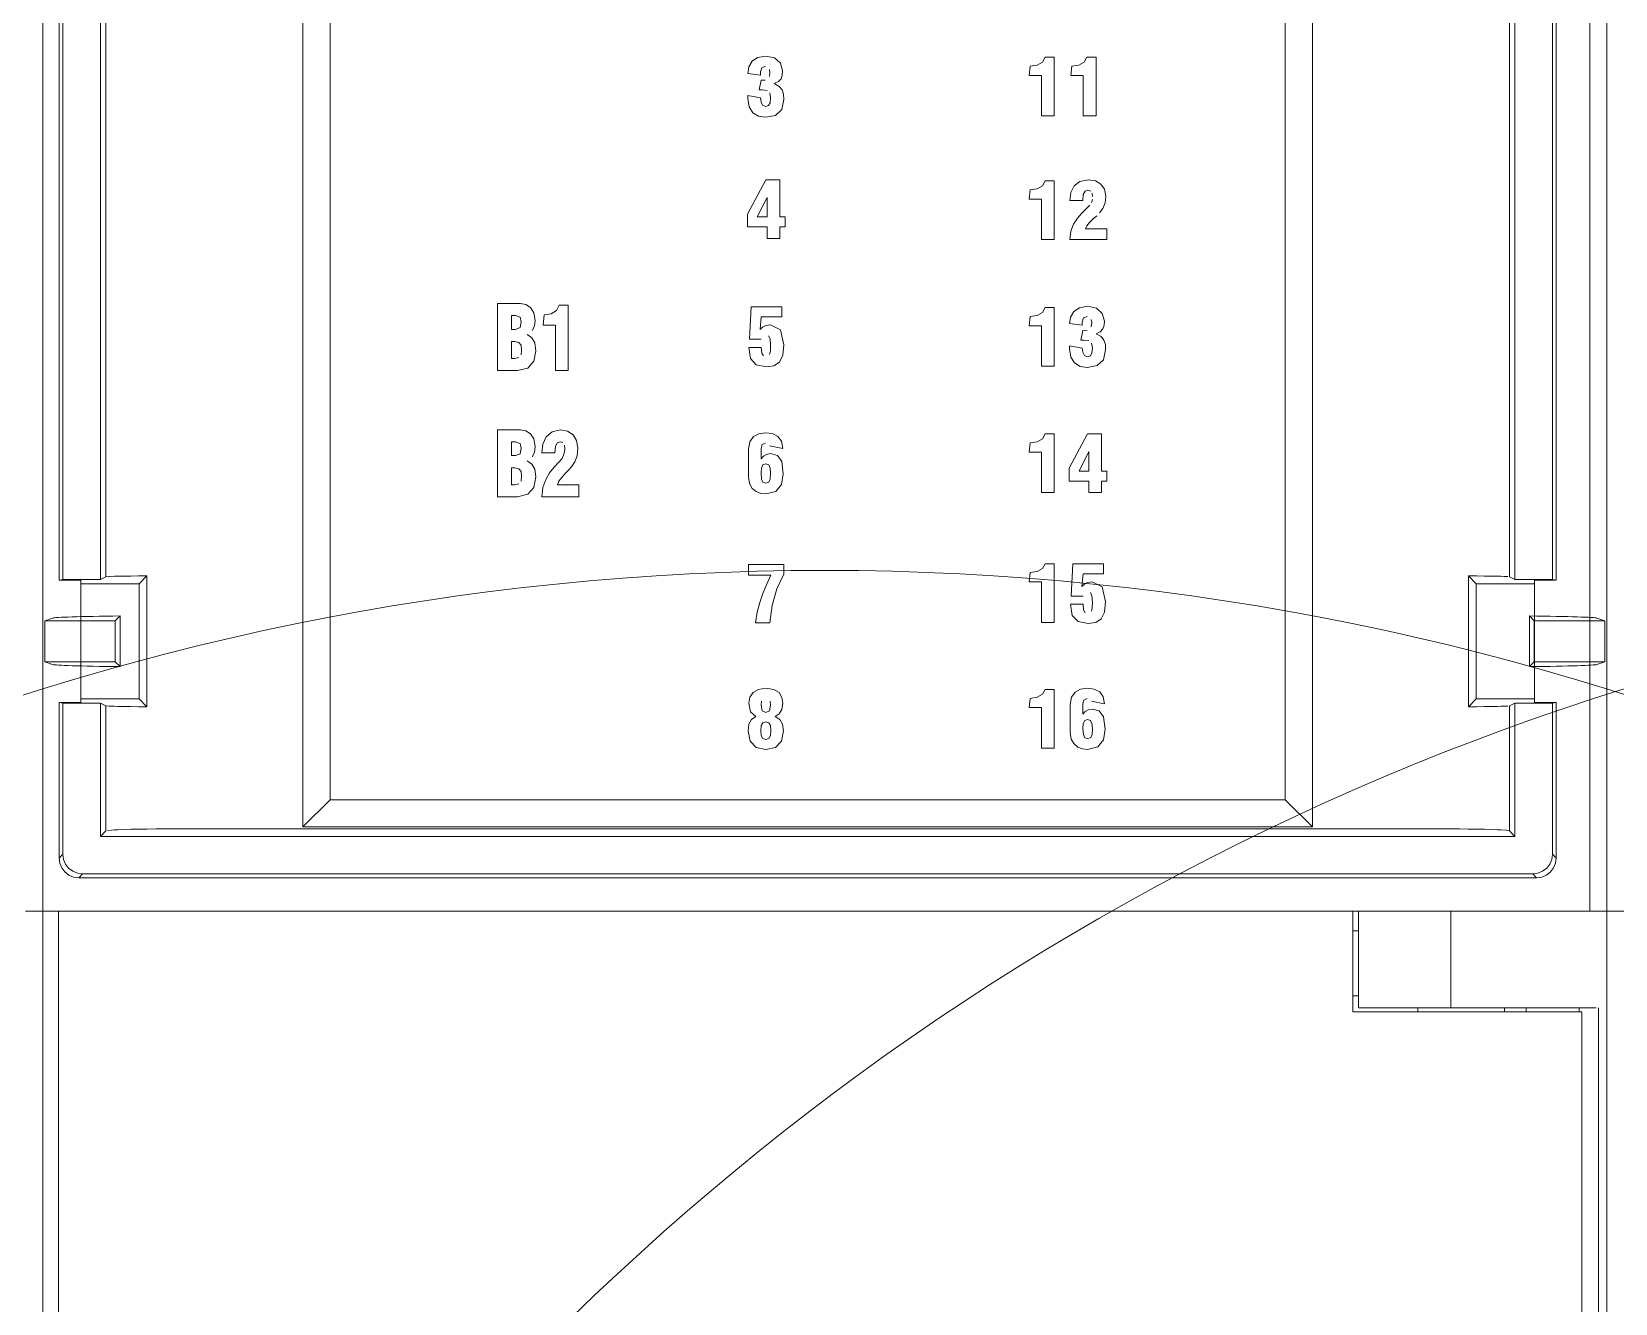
# Model space of a CAD drawing. Header units: millimetres. Extents: x -6000 to 26000, y -6000 to 26000.
# Drawn here: x 108.7 to 114.29, y -4536.34 to -4531.86 of the extents above; entities that cross this region are included whole.
import ezdxf

# ---------------------------------------------------------------- set-up
doc = ezdxf.new("R2010")
doc.units = ezdxf.units.MM
doc.header["$MEASUREMENT"] = 0
doc.layers.add('Чертеж и Рисунок_Ном._пера__7', color=7, linetype='Continuous', lineweight=15)

msp = doc.modelspace()

# ---------------------------------------------------------------- linework, layer by layer
at = {"layer": 'Чертеж и Рисунок_Ном._пера__7', "color": 7, "linetype": 'Continuous', "lineweight": 15}
for p, q in [((108.7367, -4534.9602), (108.7367, -4528.3644)), ((108.7367, -4534.9602), (108.7367, -4528.3647)), ((114.1986, -4534.9602), (114.1986, -4528.3644)), ((114.259, -4528.3644), (114.259, -4534.9602)), ((114.259, -4528.3644), (114.259, -4534.9602)), ((114.259, -4534.9184), (114.259, -4528.3647)), ((108.7946, -4529.2013), (108.7946, -4533.7919)), ((108.808, -4529.2039), (108.808, -4533.7892)), ((108.9407, -4533.7892), (108.9407, -4529.2039)), ((108.9599, -4529.2135), (108.9599, -4533.7796)), ((113.9151, -4533.7796), (113.9151, -4529.2135)), ((113.9343, -4533.7892), (113.9343, -4529.2039)), ((114.067, -4533.7892), (114.067, -4529.2039)), ((114.0804, -4529.2013), (114.0804, -4533.7919)), ((109.7517, -4530.6716), (109.7517, -4534.5664)), ((113.1233, -4534.5664), (113.1233, -4530.6716)), ((109.6554, -4534.6628), (109.6554, -4530.768)), ((113.2196, -4530.768), (113.2196, -4534.6628)), ((108.9599, -4533.7796), (108.9407, -4533.7892)), ((109.0768, -4533.8041), (109.1047, -4533.7763)), ((109.1047, -4533.7763), (109.1047, -4534.2384)), ((113.7703, -4533.7763), (113.7982, -4533.8041)), ((113.7703, -4534.2384), (113.7703, -4533.7763)), ((113.9343, -4533.7892), (113.9151, -4533.7796)), ((108.808, -4533.7892), (108.7946, -4533.7919)), ((108.8711, -4533.7919), (108.7946, -4533.7919)), ((108.9407, -4533.7892), (108.808, -4533.7892)), ((108.8711, -4533.8041), (108.8711, -4533.7919)), ((109.0768, -4533.8041), (108.8711, -4533.8041)), ((108.8711, -4533.8041), (108.8711, -4534.2105)), ((109.0768, -4533.8041), (109.0768, -4534.2105)), ((113.7982, -4534.2105), (113.7982, -4533.8041)), ((113.7982, -4533.8041), (114.0039, -4533.8041)), ((114.067, -4533.7892), (113.9343, -4533.7892)), ((114.0039, -4533.7919), (114.0039, -4533.8041)), ((114.0804, -4533.7919), (114.0039, -4533.7919)), ((114.0039, -4534.2105), (114.0039, -4533.8041)), ((114.0804, -4533.7919), (114.067, -4533.7892)), ((108.744, -4533.9346), (108.7718, -4533.9254)), ((108.744, -4533.9346), (108.744, -4534.08)), ((108.9931, -4533.9346), (108.744, -4533.9346)), ((108.9931, -4533.9346), (109.0098, -4533.9179)), ((108.9931, -4533.9346), (108.9931, -4534.08)), ((109.0098, -4533.9179), (109.0098, -4534.0967)), ((113.9859, -4533.9179), (113.9859, -4534.0967)), ((113.9859, -4533.9179), (114.0026, -4533.9346)), ((114.0026, -4533.9346), (114.0026, -4534.08)), ((114.2517, -4533.9346), (114.0026, -4533.9346)), ((114.2517, -4533.9346), (114.2239, -4533.9254)), ((114.2517, -4533.9346), (114.2517, -4534.08)), ((108.7718, -4534.0893), (108.744, -4534.08)), ((108.744, -4534.08), (108.9931, -4534.08)), ((108.9931, -4534.08), (109.0098, -4534.0967)), ((113.9859, -4534.0967), (114.0026, -4534.08)), ((114.0026, -4534.08), (114.2517, -4534.08)), ((114.2239, -4534.0893), (114.2517, -4534.08)), ((108.7946, -4534.2228), (108.7946, -4534.7726)), ((108.8711, -4534.2228), (108.7946, -4534.2228)), ((108.808, -4534.2255), (108.7946, -4534.2228)), ((108.9407, -4534.2255), (108.808, -4534.2255)), ((108.808, -4534.2255), (108.808, -4534.7593)), ((109.0768, -4534.2105), (108.8711, -4534.2105)), ((108.8711, -4534.2105), (108.8711, -4534.2228)), ((108.9407, -4534.2255), (108.9599, -4534.235)), ((108.9407, -4534.2255), (108.9407, -4534.6959)), ((109.1047, -4534.2384), (109.0768, -4534.2105)), ((113.7703, -4534.2384), (113.7982, -4534.2105)), ((113.7982, -4534.2105), (114.0039, -4534.2105)), ((113.9343, -4534.2255), (113.9151, -4534.235)), ((114.067, -4534.2255), (113.9343, -4534.2255)), ((113.9343, -4534.6959), (113.9343, -4534.2255)), ((114.0039, -4534.2228), (114.0039, -4534.2105)), ((114.0804, -4534.2228), (114.0039, -4534.2228)), ((114.0804, -4534.2228), (114.067, -4534.2255)), ((114.067, -4534.7593), (114.067, -4534.2255)), ((114.0804, -4534.2228), (114.0804, -4534.7726)), ((108.9599, -4534.235), (108.9599, -4534.6767)), ((113.9151, -4534.6767), (113.9151, -4534.235)), ((109.6554, -4534.6628), (109.7517, -4534.5664)), ((109.7517, -4534.5664), (113.1233, -4534.5664)), ((113.1233, -4534.5664), (113.2196, -4534.6628)), ((108.9407, -4534.6959), (108.9599, -4534.6767)), ((113.7066, -4534.6696), (109.1684, -4534.6696)), ((113.2196, -4534.6628), (109.6554, -4534.6628)), ((113.9151, -4534.6767), (113.9343, -4534.6959)), ((108.9407, -4534.6959), (113.9343, -4534.6959)), ((108.7946, -4534.7726), (108.808, -4534.7593)), ((114.0804, -4534.7726), (114.067, -4534.7593)), ((108.8639, -4534.8419), (108.8773, -4534.8285)), ((114.0111, -4534.8419), (108.8639, -4534.8419)), ((108.8773, -4534.8285), (113.9977, -4534.8285)), ((114.0111, -4534.8419), (113.9977, -4534.8285)), ((108.6764, -4534.9602), (114.1986, -4534.9602)), ((108.7367, -4534.9602), (108.7718, -4534.9602)), ((108.7367, -4536.7466), (108.7367, -4534.9602)), ((109.3274, -4534.9602), (108.7718, -4534.9602)), ((108.7924, -4534.9602), (108.7924, -4536.7466)), ((113.5476, -4534.9602), (109.3274, -4534.9602)), ((109.3274, -4534.9602), (109.3303, -4534.9602)), ((109.3303, -4534.9602), (113.3618, -4534.9602)), ((113.3618, -4534.9602), (113.3618, -4535.3149)), ((113.3827, -4535.301), (113.3827, -4534.9602)), ((113.5476, -4534.9602), (113.7087, -4534.9602)), ((113.7087, -4534.9602), (114.221, -4534.9602)), ((113.7087, -4535.301), (113.7087, -4534.9602)), ((114.221, -4534.9602), (114.259, -4534.9602)), ((114.259, -4534.9602), (114.2239, -4534.9602)), ((114.259, -4534.9602), (114.259, -4551.3912)), ((114.259, -4534.9602), (119.7813, -4534.9602)), ((113.3618, -4535.0297), (113.3827, -4535.0297)), ((113.3618, -4535.2592), (113.3827, -4535.2592)), ((113.3618, -4535.3149), (113.6654, -4535.3149)), ((113.3827, -4535.301), (113.7087, -4535.301)), ((113.5913, -4535.301), (113.5913, -4535.3149)), ((114.1654, -4535.3149), (113.6654, -4535.3149)), ((113.7087, -4535.301), (114.221, -4535.301)), ((113.8973, -4535.301), (113.8973, -4535.3149)), ((113.9738, -4535.3149), (113.9738, -4535.301)), ((114.1616, -4535.3149), (114.1616, -4535.301)), ((114.1654, -4535.3149), (114.1711, -4535.3149)), ((114.1711, -4536.7573), (114.1711, -4535.3149)), ((114.221, -4535.301), (114.221, -4535.301)), ((114.2295, -4535.301), (114.2295, -4551.1862))]:
    msp.add_line(p, q, dxfattribs=at)
at = {"layer": 'Чертеж и Рисунок_Ном._пера__7', "color": 7, "linetype": 'Continuous', "lineweight": 15, "flags": 128}
for points in [[(111.2412, -4531.9599), (111.23, -4531.9794), (111.2264, -4532.0025), (111.2712, -4532.0084)], [(111.2608, -4531.9463), (111.2412, -4531.9599)], [(111.2894, -4531.9413), (111.2608, -4531.9463)], [(111.2712, -4532.0084), (111.2712, -4531.9972), (111.2759, -4531.9824)], [(111.2759, -4531.9824), (111.2885, -4531.9769)], [(111.3207, -4531.9479), (111.2894, -4531.9413)], [(111.3029, -4531.9883), (111.3044, -4531.999), (111.3028, -4532.0133)], [(111.3416, -4531.9663), (111.3207, -4531.9479)], [(111.3492, -4531.994), (111.3416, -4531.9663)], [(112.2479, -4531.9734), (112.2229, -4531.9772), (112.2197, -4532.0098), (112.263, -4532.0098), (112.263, -4532.1526)], [(112.2665, -4531.9626), (112.2479, -4531.9734)], [(112.263, -4532.1526), (112.3083, -4532.1526), (112.3083, -4531.9457), (112.2759, -4531.9457), (112.2665, -4531.9626)], [(112.3954, -4531.9734), (112.3704, -4531.9772), (112.3672, -4532.0098), (112.4105, -4532.0098), (112.4105, -4532.1526)], [(112.414, -4531.9626), (112.3954, -4531.9734)], [(112.4105, -4532.1526), (112.4558, -4532.1526), (112.4558, -4531.9457), (112.4234, -4531.9457), (112.414, -4531.9626)], [(111.2879, -4532.0259), (111.2735, -4532.0269), (111.2665, -4532.0602), (111.2768, -4532.0602), (111.2945, -4532.0625)], [(111.3198, -4532.0387), (111.3348, -4532.0317)], [(111.3375, -4532.0483), (111.3198, -4532.0387)], [(111.3348, -4532.0317), (111.3437, -4532.0213)], [(111.3477, -4532.0604), (111.3375, -4532.0483)], [(111.3437, -4532.0213), (111.3481, -4532.0084)], [(111.3481, -4532.0084), (111.3492, -4531.994)], [(111.2728, -4532.1037), (111.2712, -4532.0888), (111.2264, -4532.0808), (111.2264, -4532.0911), (111.2311, -4532.1208)], [(111.2784, -4532.1148), (111.2728, -4532.1037)], [(111.3068, -4532.0879), (111.3052, -4532.106), (111.2996, -4532.116)], [(111.304, -4532.0709), (111.3068, -4532.0879)], [(111.3458, -4532.1305), (111.3536, -4532.0946)], [(111.3525, -4532.0756), (111.3477, -4532.0604)], [(111.3536, -4532.0946), (111.3525, -4532.0756)], [(111.2311, -4532.1208), (111.244, -4532.1413)], [(111.244, -4532.1413), (111.2638, -4532.1532)], [(111.2638, -4532.1532), (111.2888, -4532.1571)], [(111.2888, -4532.1191), (111.2784, -4532.1148)], [(111.2996, -4532.116), (111.2888, -4532.1191)], [(111.2888, -4532.1571), (111.3236, -4532.1507)], [(111.3236, -4532.1507), (111.3458, -4532.1305)], [(112.263, -4532.5893), (112.3083, -4532.5893), (112.3083, -4532.3823), (112.2759, -4532.3823), (112.2665, -4532.3993)], [(112.3987, -4532.3838), (112.3781, -4532.3996)], [(112.429, -4532.3779), (112.3987, -4532.3838)], [(112.4537, -4532.3818), (112.429, -4532.3779)], [(112.4731, -4532.3931), (112.4537, -4532.3818)], [(112.2479, -4532.4101), (112.2229, -4532.4139), (112.2197, -4532.4465), (112.263, -4532.4465), (112.263, -4532.5893)], [(112.2665, -4532.3993), (112.2479, -4532.4101)], [(112.3665, -4532.4228), (112.3628, -4532.4507), (112.4087, -4532.4507), (112.4107, -4532.43), (112.4168, -4532.4187)], [(112.3781, -4532.3996), (112.3665, -4532.4228)], [(112.4168, -4532.4187), (112.427, -4532.4153)], [(112.427, -4532.4153), (112.4372, -4532.4181)], [(112.4423, -4532.4258), (112.4438, -4532.4374)], [(112.486, -4532.4112), (112.4731, -4532.3931)], [(112.4906, -4532.4356), (112.486, -4532.4112)], [(112.4875, -4532.4599), (112.4906, -4532.4356)], [(112.4058, -4532.4961), (112.3901, -4532.5138)], [(112.4211, -4532.4811), (112.4058, -4532.4961)], [(112.434, -4532.468), (112.4211, -4532.4811)], [(112.4429, -4532.4472), (112.4398, -4532.4583)], [(112.4676, -4532.4951), (112.4793, -4532.479)], [(112.4793, -4532.479), (112.4875, -4532.4599)], [(112.3628, -4532.5893), (112.4941, -4532.5893), (112.4941, -4532.5514), (112.4181, -4532.5514), (112.4229, -4532.5405)], [(112.3763, -4532.5347), (112.3665, -4532.5597)], [(112.3901, -4532.5138), (112.3763, -4532.5347)], [(112.4229, -4532.5405), (112.4331, -4532.5285)], [(112.4331, -4532.5285), (112.4457, -4532.5163)], [(112.4457, -4532.5163), (112.4581, -4532.5048)], [(112.3665, -4532.5597), (112.3628, -4532.5893)], [(110.4421, -4532.8186), (110.4236, -4532.8153), (110.3426, -4532.8153), (110.3426, -4533.0511)], [(110.4588, -4532.829), (110.4421, -4532.8186)], [(110.4755, -4532.8744), (110.4708, -4532.8473), (110.4588, -4532.829)], [(110.5467, -4533.0511), (110.5919, -4533.0511), (110.5919, -4532.8202), (110.5596, -4532.8202), (110.5503, -4532.8391), (110.5317, -4532.8512)], [(111.2738, -4532.8623), (111.346, -4532.8623), (111.346, -4532.827), (111.2376, -4532.827), (111.2317, -4532.9409), (111.2738, -4532.9409)], [(112.263, -4533.0362), (112.3083, -4533.0362), (112.3083, -4532.8292), (112.2759, -4532.8292), (112.2665, -4532.8461)], [(112.3969, -4532.8298), (112.3773, -4532.8434)], [(112.4255, -4532.8248), (112.3969, -4532.8298)], [(112.4568, -4532.8314), (112.4255, -4532.8248)], [(112.4777, -4532.8498), (112.4568, -4532.8314)], [(110.3916, -4532.8577), (110.4065, -4532.8577), (110.4219, -4532.8635)], [(110.4219, -4532.9), (110.4065, -4532.9063), (110.3916, -4532.9063), (110.3916, -4532.8577)], [(110.4219, -4532.8635), (110.4265, -4532.8797)], [(110.4265, -4532.8797), (110.4219, -4532.9)], [(110.4725, -4532.8954), (110.4755, -4532.8744)], [(110.5317, -4532.8512), (110.5069, -4532.8554), (110.5036, -4532.8918), (110.5467, -4532.8918), (110.5467, -4533.0511)], [(111.2784, -4532.8989), (111.27, -4532.907), (111.2738, -4532.8623)], [(112.2479, -4532.8569), (112.2229, -4532.8607), (112.2197, -4532.8934), (112.263, -4532.8934), (112.263, -4533.0362)], [(112.2665, -4532.8461), (112.2479, -4532.8569)], [(112.3773, -4532.8434), (112.3661, -4532.8629), (112.3625, -4532.886), (112.4072, -4532.8919)], [(112.4072, -4532.8919), (112.4072, -4532.8807), (112.412, -4532.8659)], [(112.412, -4532.8659), (112.4246, -4532.8604)], [(112.4389, -4532.8718), (112.4405, -4532.8825), (112.4389, -4532.8968)], [(112.4853, -4532.8775), (112.4777, -4532.8498)], [(112.4841, -4532.8919), (112.4853, -4532.8775)], [(110.4634, -4532.9359), (110.4467, -4532.9243)], [(110.4739, -4532.9541), (110.4634, -4532.9359)], [(110.4653, -4532.9104), (110.4725, -4532.8954)], [(111.3062, -4532.8906), (111.2898, -4532.8929), (111.2784, -4532.8989)], [(111.2997, -4532.9288), (111.3051, -4532.9401)], [(111.3051, -4532.9401), (111.3068, -4532.9621), (111.3059, -4532.9825)], [(111.3416, -4532.9082), (111.3062, -4532.8906)], [(111.3496, -4532.9977), (111.3536, -4532.9603), (111.3416, -4532.9082)], [(112.424, -4532.9094), (112.4096, -4532.9104), (112.4025, -4532.9437), (112.4128, -4532.9437), (112.4306, -4532.946)], [(112.4558, -4532.9222), (112.4708, -4532.9152)], [(112.4735, -4532.9318), (112.4558, -4532.9222)], [(112.4708, -4532.9152), (112.4798, -4532.9048)], [(112.4838, -4532.9439), (112.4735, -4532.9318)], [(112.4798, -4532.9048), (112.4841, -4532.8919)], [(110.3916, -4532.9486), (110.4042, -4532.9486), (110.4182, -4532.9522)], [(110.4179, -4533.0058), (110.403, -4533.0087), (110.3916, -4533.0087), (110.3916, -4532.9486)], [(110.4182, -4532.9522), (110.4256, -4532.9625)], [(110.4277, -4532.9792), (110.4255, -4532.9963)], [(110.4256, -4532.9625), (110.4277, -4532.9792)], [(110.4704, -4533.019), (110.4775, -4532.9815), (110.4739, -4532.9541)], [(111.2757, -4532.9899), (111.2738, -4532.9703), (111.2294, -4532.9703), (111.2358, -4533.0095)], [(111.2812, -4533.0001), (111.2757, -4532.9899)], [(111.3059, -4532.9825), (111.303, -4532.995)], [(111.3378, -4533.0218), (111.3496, -4532.9977)], [(112.4089, -4532.9872), (112.4072, -4532.9723), (112.3625, -4532.9643), (112.3625, -4532.9746), (112.3672, -4533.0043)], [(112.4145, -4532.9983), (112.4089, -4532.9872)], [(112.4249, -4533.0026), (112.4145, -4532.9983)], [(112.4429, -4532.9714), (112.4413, -4532.9895), (112.4357, -4532.9995)], [(112.4401, -4532.9544), (112.4429, -4532.9714)], [(112.4818, -4533.014), (112.4897, -4532.9782)], [(112.4886, -4532.9591), (112.4838, -4532.9439)], [(112.4897, -4532.9782), (112.4886, -4532.9591)], [(110.3426, -4533.0511), (110.4133, -4533.0511), (110.4491, -4533.0428)], [(110.4491, -4533.0428), (110.4704, -4533.019)], [(111.2358, -4533.0095), (111.2562, -4533.0314)], [(111.2562, -4533.0314), (111.2921, -4533.0384)], [(111.2921, -4533.0384), (111.3185, -4533.0346)], [(111.3185, -4533.0346), (111.3378, -4533.0218)], [(112.3672, -4533.0043), (112.3801, -4533.0248)], [(112.3801, -4533.0248), (112.3999, -4533.0367)], [(112.3999, -4533.0367), (112.4249, -4533.0406)], [(112.4357, -4532.9995), (112.4249, -4533.0026)], [(112.4249, -4533.0406), (112.4597, -4533.0342)], [(112.4597, -4533.0342), (112.4818, -4533.014)], [(110.4421, -4533.2643), (110.4236, -4533.261), (110.3426, -4533.261), (110.3426, -4533.4968)], [(110.4588, -4533.2747), (110.4421, -4533.2643)], [(110.4755, -4533.3201), (110.4708, -4533.293), (110.4588, -4533.2747)], [(110.535, -4533.2676), (110.5145, -4533.2852)], [(110.5652, -4533.261), (110.535, -4533.2676)], [(110.5898, -4533.2654), (110.5652, -4533.261)], [(110.6092, -4533.278), (110.5898, -4533.2654)], [(110.6219, -4533.2981), (110.6092, -4533.278)], [(111.2885, -4533.271), (111.2652, -4533.2744), (111.2462, -4533.2849)], [(111.3131, -4533.2741), (111.2885, -4533.271)], [(111.3325, -4533.2838), (111.3131, -4533.2741)], [(112.2628, -4533.4824), (112.3082, -4533.4824), (112.3082, -4533.2754), (112.2758, -4533.2754), (112.2664, -4533.2923)], [(110.3916, -4533.3034), (110.4065, -4533.3034), (110.4219, -4533.3092)], [(110.4219, -4533.3457), (110.4065, -4533.352), (110.3916, -4533.352), (110.3916, -4533.3034)], [(110.4219, -4533.3092), (110.4265, -4533.3254)], [(110.4265, -4533.3254), (110.4219, -4533.3457)], [(110.4725, -4533.3412), (110.4755, -4533.3201)], [(110.5029, -4533.3111), (110.4992, -4533.3421), (110.545, -4533.3421), (110.5469, -4533.3191)], [(110.5145, -4533.2852), (110.5029, -4533.3111)], [(110.5469, -4533.3191), (110.553, -4533.3065)], [(110.553, -4533.3065), (110.5632, -4533.3027)], [(110.5632, -4533.3027), (110.5734, -4533.3058)], [(110.5799, -4533.3274), (110.579, -4533.3383), (110.576, -4533.3506), (110.5702, -4533.3615)], [(110.5785, -4533.3144), (110.5799, -4533.3274)], [(110.6153, -4533.3738), (110.6234, -4533.3525), (110.6265, -4533.3254)], [(110.6265, -4533.3254), (110.6219, -4533.2981)], [(111.2334, -4533.3028), (111.2288, -4533.3287), (111.2288, -4533.4262), (111.2324, -4533.4505)], [(111.2462, -4533.2849), (111.2334, -4533.3028)], [(111.2735, -4533.3629), (111.2735, -4533.3267), (111.2772, -4533.3127)], [(111.2772, -4533.3127), (111.2885, -4533.3078)], [(111.3032, -4533.317), (111.3498, -4533.3267), (111.3452, -4533.3011)], [(111.3452, -4533.3011), (111.3325, -4533.2838)], [(112.2477, -4533.3031), (112.2228, -4533.3069), (112.2196, -4533.3396), (112.2628, -4533.3396), (112.2628, -4533.4824)], [(112.2664, -4533.2923), (112.2477, -4533.3031)], [(110.4634, -4533.3817), (110.4467, -4533.3701)], [(110.4739, -4533.3998), (110.4634, -4533.3817)], [(110.4653, -4533.3562), (110.4725, -4533.3412)], [(110.5573, -4533.3761), (110.542, -4533.3929)], [(110.5702, -4533.3615), (110.5573, -4533.3761)], [(110.6036, -4533.3917), (110.6153, -4533.3738)], [(111.2923, -4533.3474), (111.2814, -4533.3538), (111.2735, -4533.3629)], [(111.2735, -4533.4129), (111.2747, -4533.3957), (111.2795, -4533.3849), (111.2897, -4533.3811), (111.3002, -4533.3849)], [(111.3068, -4533.3449), (111.2923, -4533.3474)], [(111.3002, -4533.3849), (111.3054, -4533.3959)], [(111.331, -4533.3514), (111.3068, -4533.3449)], [(111.3463, -4533.3721), (111.331, -4533.3514)], [(111.3455, -4533.4536), (111.3516, -4533.4156), (111.3463, -4533.3721)], [(110.3916, -4533.3944), (110.4042, -4533.3944), (110.4182, -4533.3979)], [(110.4179, -4533.4515), (110.403, -4533.4544), (110.3916, -4533.4544), (110.3916, -4533.3944)], [(110.4182, -4533.3979), (110.4256, -4533.4082)], [(110.4277, -4533.4249), (110.4255, -4533.442)], [(110.4256, -4533.4082), (110.4277, -4533.4249)], [(110.4704, -4533.4648), (110.4775, -4533.4272), (110.4739, -4533.3998)], [(110.4992, -4533.4968), (110.63, -4533.4968), (110.63, -4533.4544), (110.5544, -4533.4544), (110.5592, -4533.4423)], [(110.5127, -4533.4359), (110.5029, -4533.4638)], [(110.5265, -4533.4125), (110.5127, -4533.4359)], [(110.542, -4533.3929), (110.5265, -4533.4125)], [(110.5592, -4533.4423), (110.5692, -4533.4289)], [(110.5692, -4533.4289), (110.5818, -4533.4153), (110.5942, -4533.4025)], [(110.5942, -4533.4025), (110.6036, -4533.3917)], [(111.2748, -4533.4346), (111.2735, -4533.4129)], [(111.2796, -4533.4459), (111.2748, -4533.4346)], [(111.2897, -4533.4491), (111.2796, -4533.4459)], [(111.3003, -4533.4461), (111.2897, -4533.4491)], [(111.3055, -4533.4351), (111.3003, -4533.4461)], [(111.3054, -4533.3959), (111.3068, -4533.4132)], [(111.3068, -4533.4132), (111.3055, -4533.4351)], [(110.3426, -4533.4968), (110.4133, -4533.4968), (110.4491, -4533.4885)], [(110.4491, -4533.4885), (110.4704, -4533.4648)], [(110.5029, -4533.4638), (110.4992, -4533.4968)], [(111.2324, -4533.4505), (111.2419, -4533.4677)], [(111.2419, -4533.4677), (111.2558, -4533.479), (111.2723, -4533.485), (111.2897, -4533.4868)], [(111.2897, -4533.4868), (111.3256, -4533.4781)], [(111.3256, -4533.4781), (111.3455, -4533.4536)], [(108.9599, -4533.7796), (108.9718, -4533.7785), (108.99, -4533.7779), (109.002, -4533.7775), (109.0157, -4533.7773), (109.031, -4533.777), (109.0477, -4533.7768), (109.0751, -4533.7765), (109.1047, -4533.7763)], [(111.329, -4533.8225), (111.353, -4533.7701), (111.353, -4533.7357), (111.2282, -4533.7357), (111.2282, -4533.7737), (111.308, -4533.7737), (111.2922, -4533.8076)], [(112.2479, -4533.7612), (112.2229, -4533.765), (112.2197, -4533.7976), (112.263, -4533.7976), (112.263, -4533.9404)], [(112.2665, -4533.7504), (112.2479, -4533.7612)], [(112.263, -4533.9404), (112.3083, -4533.9404), (112.3083, -4533.7335), (112.2759, -4533.7335), (112.2665, -4533.7504)], [(112.4099, -4533.7688), (112.482, -4533.7688), (112.482, -4533.7335), (112.3737, -4533.7335), (112.3678, -4533.8474), (112.4099, -4533.8474)], [(112.4145, -4533.8054), (112.4061, -4533.8135), (112.4099, -4533.7688)], [(113.7703, -4533.7763), (113.7999, -4533.7765), (113.8273, -4533.7768), (113.844, -4533.777), (113.8593, -4533.7773), (113.873, -4533.7775), (113.885, -4533.7779), (113.8951, -4533.7782), (113.9093, -4533.7789)], [(111.2922, -4533.8076), (111.2789, -4533.8389)], [(111.312, -4533.8808), (111.329, -4533.8225)], [(112.4423, -4533.7971), (112.4258, -4533.7994), (112.4145, -4533.8054)], [(112.4358, -4533.8353), (112.4412, -4533.8466)], [(112.4777, -4533.8147), (112.4423, -4533.7971)], [(112.4857, -4533.9042), (112.4897, -4533.8668), (112.4777, -4533.8147)], [(111.2682, -4533.8702), (111.2598, -4533.9039)], [(111.2789, -4533.8389), (111.2682, -4533.8702)], [(111.3036, -4533.9427), (111.312, -4533.8808)], [(112.4118, -4533.8964), (112.4099, -4533.8768), (112.3654, -4533.8768), (112.3719, -4533.916)], [(112.4419, -4533.889), (112.4391, -4533.9015)], [(112.4412, -4533.8466), (112.4429, -4533.8686), (112.4419, -4533.889)], [(111.2598, -4533.9039), (111.2538, -4533.9427), (111.3036, -4533.9427)], [(112.3719, -4533.916), (112.3923, -4533.9379)], [(112.3923, -4533.9379), (112.4281, -4533.9449)], [(112.4173, -4533.9066), (112.4118, -4533.8964)], [(112.4281, -4533.9449), (112.4545, -4533.9411)], [(112.4545, -4533.9411), (112.4738, -4533.9283)], [(112.4738, -4533.9283), (112.4857, -4533.9042)], [(111.2897, -4534.1729), (111.2635, -4534.1771)], [(111.3178, -4534.1772), (111.2897, -4534.1729)], [(112.4246, -4534.1729), (112.4013, -4534.1763), (112.3823, -4534.1868)], [(112.4492, -4534.176), (112.4246, -4534.1729)], [(111.2334, -4534.205), (111.2297, -4534.2253), (111.2358, -4534.2563)], [(111.2635, -4534.1771), (111.2447, -4534.1884), (111.2334, -4534.205)], [(111.2774, -4534.2522), (111.2732, -4534.2333), (111.2751, -4534.2189)], [(111.3046, -4534.2189), (111.3065, -4534.2333), (111.3023, -4534.2522)], [(111.3365, -4534.1886), (111.3178, -4534.1772)], [(111.3468, -4534.2053), (111.3365, -4534.1886)], [(111.3464, -4534.2477), (111.3501, -4534.2253)], [(111.3501, -4534.2253), (111.3468, -4534.2053)], [(112.2479, -4534.2051), (112.2229, -4534.2088), (112.2197, -4534.2415), (112.263, -4534.2415), (112.263, -4534.3843)], [(112.2665, -4534.1943), (112.2479, -4534.2051)], [(112.263, -4534.3843), (112.3083, -4534.3843), (112.3083, -4534.1773), (112.2759, -4534.1773), (112.2665, -4534.1943)], [(112.3695, -4534.2047), (112.3648, -4534.2306), (112.3648, -4534.3281), (112.3684, -4534.3524)], [(112.3823, -4534.1868), (112.3695, -4534.2047)], [(112.4096, -4534.2648), (112.4096, -4534.2286), (112.4132, -4534.2146)], [(112.4132, -4534.2146), (112.4246, -4534.2097)], [(112.4392, -4534.2189), (112.4859, -4534.2286), (112.4813, -4534.203)], [(112.4686, -4534.1857), (112.4492, -4534.176)], [(112.4813, -4534.203), (112.4686, -4534.1857)], [(108.9599, -4534.235), (108.9718, -4534.2361), (108.99, -4534.2368), (109.002, -4534.2371), (109.0157, -4534.2374), (109.031, -4534.2377), (109.0477, -4534.2379), (109.0751, -4534.2382), (109.1047, -4534.2384)], [(111.2544, -4534.2724), (111.2395, -4534.2836), (111.2304, -4534.3)], [(111.2358, -4534.2563), (111.2544, -4534.2724)], [(111.3023, -4534.2522), (111.2897, -4534.2586), (111.2774, -4534.2522)], [(111.3233, -4534.2724), (111.3369, -4534.2635)], [(111.3389, -4534.2836), (111.3233, -4534.2724)], [(111.3369, -4534.2635), (111.3464, -4534.2477)], [(111.3487, -4534.2999), (111.3389, -4534.2836)], [(112.4283, -4534.2493), (112.4174, -4534.2556), (112.4096, -4534.2648)], [(112.4096, -4534.3148), (112.4108, -4534.2976), (112.4156, -4534.2868), (112.4258, -4534.283), (112.4362, -4534.2868)], [(112.4429, -4534.2468), (112.4283, -4534.2493)], [(112.4671, -4534.2533), (112.4429, -4534.2468)], [(112.4823, -4534.274), (112.4671, -4534.2533)], [(112.4815, -4534.3555), (112.4876, -4534.3175), (112.4823, -4534.274)], [(113.7703, -4534.2384), (113.7999, -4534.2382), (113.8273, -4534.2379), (113.844, -4534.2377), (113.8593, -4534.2374), (113.873, -4534.2371), (113.885, -4534.2368), (113.8951, -4534.2365), (113.9093, -4534.2358)], [(111.2304, -4534.3), (111.2273, -4534.3234), (111.2343, -4534.3603)], [(111.2721, -4534.3228), (111.2736, -4534.3047)], [(111.2736, -4534.34), (111.2721, -4534.3228)], [(111.2736, -4534.3047), (111.279, -4534.2948), (111.2897, -4534.2919)], [(111.279, -4534.3501), (111.2736, -4534.34)], [(111.2897, -4534.2919), (111.3003, -4534.2949)], [(111.3003, -4534.2949), (111.3058, -4534.3048), (111.3074, -4534.3228)], [(111.306, -4534.34), (111.3006, -4534.3501)], [(111.3074, -4534.3228), (111.306, -4534.34)], [(111.3451, -4534.3602), (111.3521, -4534.3228), (111.3487, -4534.2999)], [(112.4109, -4534.3365), (112.4096, -4534.3148)], [(112.4157, -4534.3478), (112.4109, -4534.3365)], [(112.4362, -4534.2868), (112.4414, -4534.2978)], [(112.4415, -4534.337), (112.4364, -4534.348)], [(112.4414, -4534.2978), (112.4429, -4534.3151)], [(112.4429, -4534.3151), (112.4415, -4534.337)], [(111.2343, -4534.3603), (111.2552, -4534.3818)], [(111.2552, -4534.3818), (111.2897, -4534.3887)], [(111.3006, -4534.3501), (111.2897, -4534.3534), (111.279, -4534.3501)], [(111.2897, -4534.3887), (111.3242, -4534.3818)], [(111.3242, -4534.3818), (111.3451, -4534.3602)], [(112.3684, -4534.3524), (112.378, -4534.3696)], [(112.378, -4534.3696), (112.3919, -4534.3809), (112.4084, -4534.3869), (112.4258, -4534.3887)], [(112.4258, -4534.351), (112.4157, -4534.3478)], [(112.4364, -4534.348), (112.4258, -4534.351)], [(112.4258, -4534.3887), (112.4617, -4534.38)], [(112.4617, -4534.38), (112.4815, -4534.3555)], [(109.1684, -4534.6696), (109.1365, -4534.6697), (109.1053, -4534.67), (109.0756, -4534.6704), (109.0481, -4534.671), (109.0234, -4534.6717), (109.0022, -4534.6725), (108.9902, -4534.6731), (108.98, -4534.6738), (108.9657, -4534.6752)], [(113.9151, -4534.6767), (113.9032, -4534.6745), (113.8849, -4534.6731), (113.8728, -4534.6725), (113.8516, -4534.6717), (113.8269, -4534.671), (113.7994, -4534.6704), (113.7697, -4534.67), (113.7385, -4534.6697), (113.7066, -4534.6696)], [(108.7946, -4534.7726), (108.797, -4534.7906), (108.8039, -4534.8073), (108.8149, -4534.8217), (108.8292, -4534.8327), (108.8459, -4534.8396), (108.8639, -4534.8419)], [(108.8773, -4534.8285), (108.8593, -4534.8262), (108.8426, -4534.8193), (108.8283, -4534.8083), (108.8173, -4534.7939), (108.8103, -4534.7772), (108.808, -4534.7593)], [(114.067, -4534.7593), (114.0647, -4534.7772), (114.0578, -4534.7939), (114.0468, -4534.8083), (114.0324, -4534.8193), (114.0157, -4534.8262), (113.9977, -4534.8285)], [(114.0111, -4534.8419), (114.0291, -4534.8396), (114.0458, -4534.8327), (114.0601, -4534.8217), (114.0711, -4534.8073), (114.078, -4534.7906), (114.0804, -4534.7726)]]:
    msp.add_lwpolyline(points, dxfattribs=at)
for points in [[(111.2893, -4532.3781), (111.2251, -4532.4994), (111.2251, -4532.5445), (111.294, -4532.5445), (111.294, -4532.5851), (111.3387, -4532.5851), (111.3387, -4532.5445), (111.3582, -4532.5445), (111.3582, -4532.5094), (111.3387, -4532.5094), (111.3387, -4532.3781)], [(111.294, -4532.5094), (111.2595, -4532.5094), (111.294, -4532.4405)], [(112.4253, -4533.2754), (112.3612, -4533.3967), (112.3612, -4533.4418), (112.4301, -4533.4418), (112.4301, -4533.4824), (112.4748, -4533.4824), (112.4748, -4533.4418), (112.4942, -4533.4418), (112.4942, -4533.4067), (112.4748, -4533.4067), (112.4748, -4533.2754)], [(112.4301, -4533.4067), (112.3956, -4533.4067), (112.4301, -4533.3378)]]:
    msp.add_lwpolyline(points, close=True, dxfattribs=at)
at = {"layer": 'Чертеж и Рисунок_Ном._пера__7', "color": 7, "linetype": 'Continuous', "lineweight": 15}
for centre in [(111.4978, -4543.028), (117.0805, -4543.028), (122.6631, -4543.028)]:
    msp.add_circle(centre, 9.2708, dxfattribs=at)
for centre, start_param, end_param in [((109.3274, -4533.9259), 2.178367, 3.089233), ((113.6683, -4533.9259), 0.05236, 0.963226), ((109.3274, -4534.0888), 3.193953, 4.104819), ((113.6683, -4534.0888), 5.319959, 6.230825)]:
    msp.add_ellipse(centre, major_axis=(0.5564, 0), ratio=0.017455, start_param=start_param, end_param=end_param, dxfattribs=at)

doc.saveas('drawing.dxf')
